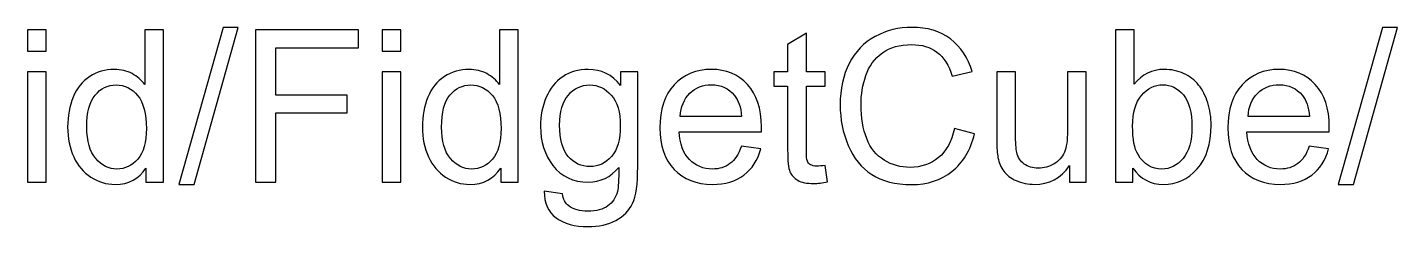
# Model space of a CAD drawing. Header units: centimetres. Extents: x -18.2 to 12.4, y -7.9 to 11.
# Drawn here: x 4.72 to 12.39, y 9.93 to 11.05 of the extents above; entities that cross this region are included whole.
import ezdxf

# ---------------------------------------------------------------- set-up
doc = ezdxf.new("R2010")
doc.units = ezdxf.units.CM
doc.header["$MEASUREMENT"] = 0
doc.layers.add('layer 1', color=7, linetype='Continuous')

msp = doc.modelspace()

# ---------------------------------------------------------------- linework, layer by layer
at = {"layer": 'layer 1', "color": 250}
for points, knots in [([(5.57041, 10.16726), (5.57041, 10.16726), (5.81811, 11.04851), (5.81811, 11.04851), (5.81811, 11.04851), (5.81811, 11.04851), (5.90247, 11.04851), (5.90247, 11.04851), (5.90247, 11.04851), (5.90247, 11.04851), (5.65476, 10.16726), (5.65476, 10.16726), (5.65476, 10.16726), (5.65476, 10.16726), (5.57041, 10.16726), (5.57041, 10.16726)], [0, 0, 0, 0, 0.2, 0.2, 0.2, 0.2, 0.4, 0.4, 0.4, 0.4, 0.6, 0.6, 0.6, 0.6, 1, 1, 1, 1]), ([(9.91019, 10.48066), (9.91019, 10.48066), (10.02332, 10.45208), (10.02332, 10.45208), (10.02332, 10.45208), (9.9997, 10.35939), (9.95723, 10.28893), (9.8959, 10.2403), (9.8959, 10.2403), (9.83457, 10.19167), (9.75954, 10.16726), (9.67082, 10.16726), (9.67082, 10.16726), (9.57912, 10.16726), (9.50449, 10.18592), (9.44693, 10.22343), (9.44693, 10.22343), (9.38938, 10.26074), (9.34571, 10.31493), (9.31574, 10.38579), (9.31574, 10.38579), (9.28577, 10.45684), (9.27068, 10.53286), (9.27068, 10.61424), (9.27068, 10.61424), (9.27068, 10.70296), (9.28755, 10.78036), (9.32149, 10.84646), (9.32149, 10.84646), (9.35543, 10.91255), (9.40367, 10.96277), (9.46619, 10.9971), (9.46619, 10.9971), (9.52871, 11.03144), (9.59758, 11.04851), (9.67261, 11.04851), (9.67261, 11.04851), (9.75795, 11.04851), (9.8296, 11.02688), (9.88756, 10.98341), (9.88756, 10.98341), (9.94571, 10.93994), (9.9862, 10.87901), (10.00903, 10.80041), (10.00903, 10.80041), (10.00903, 10.80041), (9.89828, 10.77421), (9.89828, 10.77421), (9.89828, 10.77421), (9.87863, 10.83614), (9.84985, 10.88139), (9.81234, 10.90957), (9.81234, 10.90957), (9.77482, 10.93796), (9.72758, 10.95205), (9.67062, 10.95205), (9.67062, 10.95205), (9.60532, 10.95205), (9.55054, 10.93637), (9.50668, 10.90501), (9.50668, 10.90501), (9.46281, 10.87365), (9.43185, 10.83137), (9.41419, 10.77858), (9.41419, 10.77858), (9.39632, 10.72558), (9.38739, 10.671), (9.38739, 10.61483), (9.38739, 10.61483), (9.38739, 10.54239), (9.39791, 10.47907), (9.41895, 10.42508), (9.41895, 10.42508), (9.43999, 10.3709), (9.47274, 10.33061), (9.5172, 10.30381), (9.5172, 10.30381), (9.56166, 10.27702), (9.60969, 10.26372), (9.66149, 10.26372), (9.66149, 10.26372), (9.72461, 10.26372), (9.7778, 10.28198), (9.82147, 10.3183), (9.82147, 10.3183), (9.86513, 10.35482), (9.89471, 10.40881), (9.91019, 10.48066)], [0, 0, 0, 0, 0.0434783, 0.0434783, 0.0434783, 0.0434783, 0.0869565, 0.0869565, 0.0869565, 0.0869565, 0.1304348, 0.1304348, 0.1304348, 0.1304348, 0.173913, 0.173913, 0.173913, 0.173913, 0.2173913, 0.2173913, 0.2173913, 0.2173913, 0.2608696, 0.2608696, 0.2608696, 0.2608696, 0.3043478, 0.3043478, 0.3043478, 0.3043478, 0.3478261, 0.3478261, 0.3478261, 0.3478261, 0.3913043, 0.3913043, 0.3913043, 0.3913043, 0.4347826, 0.4347826, 0.4347826, 0.4347826, 0.4782609, 0.4782609, 0.4782609, 0.4782609, 0.5217391, 0.5217391, 0.5217391, 0.5217391, 0.5652174, 0.5652174, 0.5652174, 0.5652174, 0.6086957, 0.6086957, 0.6086957, 0.6086957, 0.6521739, 0.6521739, 0.6521739, 0.6521739, 0.6956522, 0.6956522, 0.6956522, 0.6956522, 0.7391304, 0.7391304, 0.7391304, 0.7391304, 0.7826087, 0.7826087, 0.7826087, 0.7826087, 0.826087, 0.826087, 0.826087, 0.826087, 0.8695652, 0.8695652, 0.8695652, 0.8695652, 0.9130435, 0.9130435, 0.9130435, 0.9130435, 1, 1, 1, 1]), ([(12.05814, 10.16726), (12.05814, 10.16726), (12.30584, 11.04851), (12.30584, 11.04851), (12.30584, 11.04851), (12.30584, 11.04851), (12.3902, 11.04851), (12.3902, 11.04851), (12.3902, 11.04851), (12.3902, 11.04851), (12.14249, 10.16726), (12.14249, 10.16726), (12.14249, 10.16726), (12.14249, 10.16726), (12.05814, 10.16726), (12.05814, 10.16726)], [0, 0, 0, 0, 0.2, 0.2, 0.2, 0.2, 0.4, 0.4, 0.4, 0.4, 0.6, 0.6, 0.6, 0.6, 1, 1, 1, 1]), ([(4.72211, 10.91513), (4.72211, 10.91513), (4.72211, 11.03422), (4.72211, 11.03422), (4.72211, 11.03422), (4.72211, 11.03422), (4.82691, 11.03422), (4.82691, 11.03422), (4.82691, 11.03422), (4.82691, 11.03422), (4.82691, 10.91513), (4.82691, 10.91513), (4.82691, 10.91513), (4.82691, 10.91513), (4.72211, 10.91513), (4.72211, 10.91513)], [0, 0, 0, 0, 0.2, 0.2, 0.2, 0.2, 0.4, 0.4, 0.4, 0.4, 0.6, 0.6, 0.6, 0.6, 1, 1, 1, 1]), ([(5.38562, 10.18155), (5.38562, 10.18155), (5.38562, 10.25995), (5.38562, 10.25995), (5.38562, 10.25995), (5.34652, 10.19902), (5.28896, 10.16845), (5.21295, 10.16845), (5.21295, 10.16845), (5.16372, 10.16845), (5.11847, 10.18195), (5.07738, 10.20914), (5.07738, 10.20914), (5.0361, 10.23613), (5.00414, 10.27404), (4.98132, 10.32247), (4.98132, 10.32247), (4.95869, 10.3711), (4.94738, 10.42687), (4.94738, 10.48999), (4.94738, 10.48999), (4.94738, 10.55152), (4.9577, 10.60729), (4.97814, 10.65751), (4.97814, 10.65751), (4.99879, 10.70752), (5.02955, 10.74603), (5.07064, 10.77262), (5.07064, 10.77262), (5.11152, 10.79942), (5.15757, 10.81272), (5.20818, 10.81272), (5.20818, 10.81272), (5.2455, 10.81272), (5.27864, 10.80478), (5.30762, 10.7891), (5.30762, 10.7891), (5.3366, 10.77342), (5.36022, 10.75278), (5.37848, 10.72757), (5.37848, 10.72757), (5.37848, 10.72757), (5.37848, 11.03422), (5.37848, 11.03422), (5.37848, 11.03422), (5.37848, 11.03422), (5.48328, 11.03422), (5.48328, 11.03422), (5.48328, 11.03422), (5.48328, 11.03422), (5.48328, 10.18155), (5.48328, 10.18155), (5.48328, 10.18155), (5.48328, 10.18155), (5.38562, 10.18155), (5.38562, 10.18155)], [0, 0, 0, 0, 0.0666667, 0.0666667, 0.0666667, 0.0666667, 0.1333333, 0.1333333, 0.1333333, 0.1333333, 0.2, 0.2, 0.2, 0.2, 0.2666667, 0.2666667, 0.2666667, 0.2666667, 0.3333333, 0.3333333, 0.3333333, 0.3333333, 0.4, 0.4, 0.4, 0.4, 0.4666667, 0.4666667, 0.4666667, 0.4666667, 0.5333333, 0.5333333, 0.5333333, 0.5333333, 0.6, 0.6, 0.6, 0.6, 0.6666667, 0.6666667, 0.6666667, 0.6666667, 0.7333333, 0.7333333, 0.7333333, 0.7333333, 0.8, 0.8, 0.8, 0.8, 0.8666667, 0.8666667, 0.8666667, 0.8666667, 1, 1, 1, 1]), ([(5.99893, 10.18155), (5.99893, 10.18155), (5.99893, 11.03422), (5.99893, 11.03422), (5.99893, 11.03422), (5.99893, 11.03422), (6.57413, 11.03422), (6.57413, 11.03422), (6.57413, 11.03422), (6.57413, 11.03422), (6.57413, 10.93419), (6.57413, 10.93419), (6.57413, 10.93419), (6.57413, 10.93419), (6.11207, 10.93419), (6.11207, 10.93419), (6.11207, 10.93419), (6.11207, 10.93419), (6.11207, 10.66862), (6.11207, 10.66862), (6.11207, 10.66862), (6.11207, 10.66862), (6.5122, 10.66862), (6.5122, 10.66862), (6.5122, 10.66862), (6.5122, 10.66862), (6.5122, 10.56859), (6.5122, 10.56859), (6.5122, 10.56859), (6.5122, 10.56859), (6.11207, 10.56859), (6.11207, 10.56859), (6.11207, 10.56859), (6.11207, 10.56859), (6.11207, 10.18155), (6.11207, 10.18155), (6.11207, 10.18155), (6.11207, 10.18155), (5.99893, 10.18155), (5.99893, 10.18155)], [0, 0, 0, 0, 0.0909091, 0.0909091, 0.0909091, 0.0909091, 0.1818182, 0.1818182, 0.1818182, 0.1818182, 0.2727273, 0.2727273, 0.2727273, 0.2727273, 0.3636364, 0.3636364, 0.3636364, 0.3636364, 0.4545455, 0.4545455, 0.4545455, 0.4545455, 0.5454545, 0.5454545, 0.5454545, 0.5454545, 0.6363636, 0.6363636, 0.6363636, 0.6363636, 0.7272727, 0.7272727, 0.7272727, 0.7272727, 0.8181818, 0.8181818, 0.8181818, 0.8181818, 1, 1, 1, 1]), ([(6.70731, 10.91513), (6.70731, 10.91513), (6.70731, 11.03422), (6.70731, 11.03422), (6.70731, 11.03422), (6.70731, 11.03422), (6.81211, 11.03422), (6.81211, 11.03422), (6.81211, 11.03422), (6.81211, 11.03422), (6.81211, 10.91513), (6.81211, 10.91513), (6.81211, 10.91513), (6.81211, 10.91513), (6.70731, 10.91513), (6.70731, 10.91513)], [0, 0, 0, 0, 0.2, 0.2, 0.2, 0.2, 0.4, 0.4, 0.4, 0.4, 0.6, 0.6, 0.6, 0.6, 1, 1, 1, 1]), ([(7.37082, 10.18155), (7.37082, 10.18155), (7.37082, 10.25995), (7.37082, 10.25995), (7.37082, 10.25995), (7.33172, 10.19902), (7.27416, 10.16845), (7.19815, 10.16845), (7.19815, 10.16845), (7.14892, 10.16845), (7.10367, 10.18195), (7.06258, 10.20914), (7.06258, 10.20914), (7.0213, 10.23613), (6.98934, 10.27404), (6.96652, 10.32247), (6.96652, 10.32247), (6.94389, 10.3711), (6.93258, 10.42687), (6.93258, 10.48999), (6.93258, 10.48999), (6.93258, 10.55152), (6.9429, 10.60729), (6.96334, 10.65751), (6.96334, 10.65751), (6.98399, 10.70752), (7.01475, 10.74603), (7.05584, 10.77262), (7.05584, 10.77262), (7.09672, 10.79942), (7.14277, 10.81272), (7.19338, 10.81272), (7.19338, 10.81272), (7.2307, 10.81272), (7.26384, 10.80478), (7.29282, 10.7891), (7.29282, 10.7891), (7.3218, 10.77342), (7.34542, 10.75278), (7.36368, 10.72757), (7.36368, 10.72757), (7.36368, 10.72757), (7.36368, 11.03422), (7.36368, 11.03422), (7.36368, 11.03422), (7.36368, 11.03422), (7.46848, 11.03422), (7.46848, 11.03422), (7.46848, 11.03422), (7.46848, 11.03422), (7.46848, 10.18155), (7.46848, 10.18155), (7.46848, 10.18155), (7.46848, 10.18155), (7.37082, 10.18155), (7.37082, 10.18155)], [0, 0, 0, 0, 0.0666667, 0.0666667, 0.0666667, 0.0666667, 0.1333333, 0.1333333, 0.1333333, 0.1333333, 0.2, 0.2, 0.2, 0.2, 0.2666667, 0.2666667, 0.2666667, 0.2666667, 0.3333333, 0.3333333, 0.3333333, 0.3333333, 0.4, 0.4, 0.4, 0.4, 0.4666667, 0.4666667, 0.4666667, 0.4666667, 0.5333333, 0.5333333, 0.5333333, 0.5333333, 0.6, 0.6, 0.6, 0.6, 0.6666667, 0.6666667, 0.6666667, 0.6666667, 0.7333333, 0.7333333, 0.7333333, 0.7333333, 0.8, 0.8, 0.8, 0.8, 0.8666667, 0.8666667, 0.8666667, 0.8666667, 1, 1, 1, 1]), ([(9.18633, 10.27503), (9.18633, 10.27503), (9.20062, 10.18254), (9.20062, 10.18254), (9.20062, 10.18254), (9.17124, 10.17639), (9.14484, 10.17321), (9.12182, 10.17321), (9.12182, 10.17321), (9.08391, 10.17321), (9.05454, 10.17917), (9.0335, 10.19128), (9.0335, 10.19128), (9.01266, 10.20338), (8.99797, 10.21906), (8.98943, 10.23871), (8.98943, 10.23871), (8.9809, 10.25836), (8.97673, 10.29965), (8.97673, 10.36256), (8.97673, 10.36256), (8.97673, 10.36256), (8.97673, 10.71864), (8.97673, 10.71864), (8.97673, 10.71864), (8.97673, 10.71864), (8.89932, 10.71864), (8.89932, 10.71864), (8.89932, 10.71864), (8.89932, 10.71864), (8.89932, 10.79962), (8.89932, 10.79962), (8.89932, 10.79962), (8.89932, 10.79962), (8.97673, 10.79962), (8.97673, 10.79962), (8.97673, 10.79962), (8.97673, 10.79962), (8.97673, 10.95245), (8.97673, 10.95245), (8.97673, 10.95245), (8.97673, 10.95245), (9.08153, 11.01536), (9.08153, 11.01536), (9.08153, 11.01536), (9.08153, 11.01536), (9.08153, 10.79962), (9.08153, 10.79962), (9.08153, 10.79962), (9.08153, 10.79962), (9.18633, 10.79962), (9.18633, 10.79962), (9.18633, 10.79962), (9.18633, 10.79962), (9.18633, 10.71864), (9.18633, 10.71864), (9.18633, 10.71864), (9.18633, 10.71864), (9.08153, 10.71864), (9.08153, 10.71864), (9.08153, 10.71864), (9.08153, 10.71864), (9.08153, 10.35661), (9.08153, 10.35661), (9.08153, 10.35661), (9.08153, 10.32664), (9.08332, 10.30739), (9.08709, 10.29885), (9.08709, 10.29885), (9.09066, 10.29032), (9.09661, 10.28357), (9.10495, 10.27841), (9.10495, 10.27841), (9.11329, 10.27345), (9.12519, 10.27087), (9.14068, 10.27087), (9.14068, 10.27087), (9.15219, 10.27087), (9.16747, 10.27226), (9.18633, 10.27503)], [0, 0, 0, 0, 0.047619, 0.047619, 0.047619, 0.047619, 0.0952381, 0.0952381, 0.0952381, 0.0952381, 0.1428571, 0.1428571, 0.1428571, 0.1428571, 0.1904762, 0.1904762, 0.1904762, 0.1904762, 0.2380952, 0.2380952, 0.2380952, 0.2380952, 0.2857143, 0.2857143, 0.2857143, 0.2857143, 0.3333333, 0.3333333, 0.3333333, 0.3333333, 0.3809524, 0.3809524, 0.3809524, 0.3809524, 0.4285714, 0.4285714, 0.4285714, 0.4285714, 0.4761905, 0.4761905, 0.4761905, 0.4761905, 0.5238095, 0.5238095, 0.5238095, 0.5238095, 0.5714286, 0.5714286, 0.5714286, 0.5714286, 0.6190476, 0.6190476, 0.6190476, 0.6190476, 0.6666667, 0.6666667, 0.6666667, 0.6666667, 0.7142857, 0.7142857, 0.7142857, 0.7142857, 0.7619048, 0.7619048, 0.7619048, 0.7619048, 0.8095238, 0.8095238, 0.8095238, 0.8095238, 0.8571429, 0.8571429, 0.8571429, 0.8571429, 0.9047619, 0.9047619, 0.9047619, 0.9047619, 1, 1, 1, 1]), ([(10.90854, 10.18155), (10.90854, 10.18155), (10.81089, 10.18155), (10.81089, 10.18155), (10.81089, 10.18155), (10.81089, 10.18155), (10.81089, 11.03422), (10.81089, 11.03422), (10.81089, 11.03422), (10.81089, 11.03422), (10.91568, 11.03422), (10.91568, 11.03422), (10.91568, 11.03422), (10.91568, 11.03422), (10.91568, 10.72995), (10.91568, 10.72995), (10.91568, 10.72995), (10.95995, 10.78513), (11.01631, 10.81272), (11.08499, 10.81272), (11.08499, 10.81272), (11.1229, 10.81272), (11.15902, 10.80517), (11.19296, 10.78989), (11.19296, 10.78989), (11.2269, 10.77461), (11.25469, 10.75297), (11.27672, 10.72539), (11.27672, 10.72539), (11.29855, 10.6976), (11.31582, 10.66425), (11.32813, 10.62515), (11.32813, 10.62515), (11.34063, 10.58625), (11.34678, 10.54437), (11.34678, 10.49991), (11.34678, 10.49991), (11.34678, 10.39432), (11.32058, 10.31255), (11.26838, 10.25499), (11.26838, 10.25499), (11.21598, 10.19723), (11.15327, 10.16845), (11.08003, 10.16845), (11.08003, 10.16845), (11.00718, 10.16845), (10.95002, 10.19882), (10.90854, 10.25935), (10.90854, 10.25935), (10.90854, 10.25935), (10.90854, 10.18155), (10.90854, 10.18155)], [0, 0, 0, 0, 0.0714286, 0.0714286, 0.0714286, 0.0714286, 0.1428571, 0.1428571, 0.1428571, 0.1428571, 0.2142857, 0.2142857, 0.2142857, 0.2142857, 0.2857143, 0.2857143, 0.2857143, 0.2857143, 0.3571429, 0.3571429, 0.3571429, 0.3571429, 0.4285714, 0.4285714, 0.4285714, 0.4285714, 0.5, 0.5, 0.5, 0.5, 0.5714286, 0.5714286, 0.5714286, 0.5714286, 0.6428571, 0.6428571, 0.6428571, 0.6428571, 0.7142857, 0.7142857, 0.7142857, 0.7142857, 0.7857143, 0.7857143, 0.7857143, 0.7857143, 0.8571429, 0.8571429, 0.8571429, 0.8571429, 1, 1, 1, 1]), ([(7.61496, 10.13034), (7.61496, 10.13034), (7.71618, 10.11605), (7.71618, 10.11605), (7.71618, 10.11605), (7.72035, 10.08469), (7.73226, 10.06187), (7.75171, 10.04738), (7.75171, 10.04738), (7.77771, 10.02812), (7.81324, 10.0184), (7.85829, 10.0184), (7.85829, 10.0184), (7.90672, 10.0184), (7.94423, 10.02812), (7.97063, 10.04738), (7.97063, 10.04738), (7.99703, 10.06663), (8.01489, 10.09382), (8.02422, 10.12856), (8.02422, 10.12856), (8.02958, 10.14979), (8.03216, 10.19445), (8.03176, 10.26253), (8.03176, 10.26253), (7.98591, 10.20854), (7.92895, 10.18155), (7.86067, 10.18155), (7.86067, 10.18155), (7.77572, 10.18155), (7.70983, 10.21212), (7.66338, 10.27345), (7.66338, 10.27345), (7.61674, 10.33458), (7.59352, 10.40802), (7.59352, 10.49356), (7.59352, 10.49356), (7.59352, 10.55251), (7.60424, 10.60689), (7.62547, 10.65671), (7.62547, 10.65671), (7.64671, 10.70653), (7.67768, 10.74484), (7.71817, 10.77203), (7.71817, 10.77203), (7.75866, 10.79922), (7.80629, 10.81272), (7.86107, 10.81272), (7.86107, 10.81272), (7.93391, 10.81272), (7.99405, 10.78294), (8.04129, 10.7234), (8.04129, 10.7234), (8.04129, 10.7234), (8.04129, 10.79962), (8.04129, 10.79962), (8.04129, 10.79962), (8.04129, 10.79962), (8.13775, 10.79962), (8.13775, 10.79962), (8.13775, 10.79962), (8.13775, 10.79962), (8.13775, 10.2659), (8.13775, 10.2659), (8.13775, 10.2659), (8.13775, 10.16964), (8.12803, 10.10156), (8.10838, 10.06147), (8.10838, 10.06147), (8.08893, 10.02138), (8.05776, 9.98962), (8.01549, 9.9664), (8.01549, 9.9664), (7.97301, 9.94318), (7.92081, 9.93147), (7.85889, 9.93147), (7.85889, 9.93147), (7.78525, 9.93147), (7.72591, 9.94794), (7.68065, 9.98109), (7.68065, 9.98109), (7.6352, 10.01403), (7.61337, 10.06385), (7.61496, 10.13034)], [0, 0, 0, 0, 0.0454545, 0.0454545, 0.0454545, 0.0454545, 0.0909091, 0.0909091, 0.0909091, 0.0909091, 0.1363636, 0.1363636, 0.1363636, 0.1363636, 0.1818182, 0.1818182, 0.1818182, 0.1818182, 0.2272727, 0.2272727, 0.2272727, 0.2272727, 0.2727273, 0.2727273, 0.2727273, 0.2727273, 0.3181818, 0.3181818, 0.3181818, 0.3181818, 0.3636364, 0.3636364, 0.3636364, 0.3636364, 0.4090909, 0.4090909, 0.4090909, 0.4090909, 0.4545455, 0.4545455, 0.4545455, 0.4545455, 0.5, 0.5, 0.5, 0.5, 0.5454545, 0.5454545, 0.5454545, 0.5454545, 0.5909091, 0.5909091, 0.5909091, 0.5909091, 0.6363636, 0.6363636, 0.6363636, 0.6363636, 0.6818182, 0.6818182, 0.6818182, 0.6818182, 0.7272727, 0.7272727, 0.7272727, 0.7272727, 0.7727273, 0.7727273, 0.7727273, 0.7727273, 0.8181818, 0.8181818, 0.8181818, 0.8181818, 0.8636364, 0.8636364, 0.8636364, 0.8636364, 0.9090909, 0.9090909, 0.9090909, 0.9090909, 1, 1, 1, 1]), ([(8.71811, 10.38162), (8.71811, 10.38162), (8.82648, 10.36733), (8.82648, 10.36733), (8.82648, 10.36733), (8.80961, 10.30441), (8.77805, 10.25538), (8.732, 10.22065), (8.732, 10.22065), (8.68596, 10.18592), (8.62721, 10.16845), (8.55555, 10.16845), (8.55555, 10.16845), (8.46544, 10.16845), (8.39399, 10.19624), (8.3412, 10.25181), (8.3412, 10.25181), (8.2884, 10.30719), (8.262, 10.38519), (8.262, 10.48542), (8.262, 10.48542), (8.262, 10.58903), (8.2886, 10.66961), (8.34199, 10.72677), (8.34199, 10.72677), (8.39538, 10.78414), (8.46465, 10.81272), (8.5498, 10.81272), (8.5498, 10.81272), (8.63217, 10.81272), (8.69945, 10.78473), (8.75165, 10.72856), (8.75165, 10.72856), (8.80385, 10.67239), (8.83005, 10.5934), (8.83005, 10.49158), (8.83005, 10.49158), (8.83005, 10.48542), (8.82985, 10.47609), (8.82946, 10.46379), (8.82946, 10.46379), (8.82946, 10.46379), (8.36918, 10.46379), (8.36918, 10.46379), (8.36918, 10.46379), (8.37315, 10.39611), (8.39221, 10.34411), (8.42674, 10.30818), (8.42674, 10.30818), (8.46108, 10.27226), (8.50415, 10.25419), (8.55555, 10.25419), (8.55555, 10.25419), (8.59386, 10.25419), (8.62661, 10.26432), (8.6536, 10.28456), (8.6536, 10.28456), (8.6808, 10.30481), (8.70223, 10.33716), (8.71811, 10.38162)], [0, 0, 0, 0, 0.0625, 0.0625, 0.0625, 0.0625, 0.125, 0.125, 0.125, 0.125, 0.1875, 0.1875, 0.1875, 0.1875, 0.25, 0.25, 0.25, 0.25, 0.3125, 0.3125, 0.3125, 0.3125, 0.375, 0.375, 0.375, 0.375, 0.4375, 0.4375, 0.4375, 0.4375, 0.5, 0.5, 0.5, 0.5, 0.5625, 0.5625, 0.5625, 0.5625, 0.625, 0.625, 0.625, 0.625, 0.6875, 0.6875, 0.6875, 0.6875, 0.75, 0.75, 0.75, 0.75, 0.8125, 0.8125, 0.8125, 0.8125, 0.875, 0.875, 0.875, 0.875, 1, 1, 1, 1]), ([(11.89598, 10.38162), (11.89598, 10.38162), (12.00435, 10.36733), (12.00435, 10.36733), (12.00435, 10.36733), (11.98748, 10.30441), (11.95592, 10.25538), (11.90987, 10.22065), (11.90987, 10.22065), (11.86383, 10.18592), (11.80508, 10.16845), (11.73342, 10.16845), (11.73342, 10.16845), (11.64331, 10.16845), (11.57186, 10.19624), (11.51907, 10.25181), (11.51907, 10.25181), (11.46627, 10.30719), (11.43987, 10.38519), (11.43987, 10.48542), (11.43987, 10.48542), (11.43987, 10.58903), (11.46647, 10.66961), (11.51986, 10.72677), (11.51986, 10.72677), (11.57325, 10.78414), (11.64252, 10.81272), (11.72767, 10.81272), (11.72767, 10.81272), (11.81004, 10.81272), (11.87732, 10.78473), (11.92952, 10.72856), (11.92952, 10.72856), (11.98172, 10.67239), (12.00792, 10.5934), (12.00792, 10.49158), (12.00792, 10.49158), (12.00792, 10.48542), (12.00772, 10.47609), (12.00733, 10.46379), (12.00733, 10.46379), (12.00733, 10.46379), (11.54705, 10.46379), (11.54705, 10.46379), (11.54705, 10.46379), (11.55102, 10.39611), (11.57008, 10.34411), (11.60461, 10.30818), (11.60461, 10.30818), (11.63895, 10.27226), (11.68202, 10.25419), (11.73342, 10.25419), (11.73342, 10.25419), (11.77173, 10.25419), (11.80448, 10.26432), (11.83147, 10.28456), (11.83147, 10.28456), (11.85867, 10.30481), (11.8801, 10.33716), (11.89598, 10.38162)], [0, 0, 0, 0, 0.0625, 0.0625, 0.0625, 0.0625, 0.125, 0.125, 0.125, 0.125, 0.1875, 0.1875, 0.1875, 0.1875, 0.25, 0.25, 0.25, 0.25, 0.3125, 0.3125, 0.3125, 0.3125, 0.375, 0.375, 0.375, 0.375, 0.4375, 0.4375, 0.4375, 0.4375, 0.5, 0.5, 0.5, 0.5, 0.5625, 0.5625, 0.5625, 0.5625, 0.625, 0.625, 0.625, 0.625, 0.6875, 0.6875, 0.6875, 0.6875, 0.75, 0.75, 0.75, 0.75, 0.8125, 0.8125, 0.8125, 0.8125, 0.875, 0.875, 0.875, 0.875, 1, 1, 1, 1]), ([(4.72211, 10.18155), (4.72211, 10.18155), (4.72211, 10.79962), (4.72211, 10.79962), (4.72211, 10.79962), (4.72211, 10.79962), (4.82691, 10.79962), (4.82691, 10.79962), (4.82691, 10.79962), (4.82691, 10.79962), (4.82691, 10.18155), (4.82691, 10.18155), (4.82691, 10.18155), (4.82691, 10.18155), (4.72211, 10.18155), (4.72211, 10.18155)], [0, 0, 0, 0, 0.2, 0.2, 0.2, 0.2, 0.4, 0.4, 0.4, 0.4, 0.6, 0.6, 0.6, 0.6, 1, 1, 1, 1]), ([(6.70731, 10.18155), (6.70731, 10.18155), (6.70731, 10.79962), (6.70731, 10.79962), (6.70731, 10.79962), (6.70731, 10.79962), (6.81211, 10.79962), (6.81211, 10.79962), (6.81211, 10.79962), (6.81211, 10.79962), (6.81211, 10.18155), (6.81211, 10.18155), (6.81211, 10.18155), (6.81211, 10.18155), (6.70731, 10.18155), (6.70731, 10.18155)], [0, 0, 0, 0, 0.2, 0.2, 0.2, 0.2, 0.4, 0.4, 0.4, 0.4, 0.6, 0.6, 0.6, 0.6, 1, 1, 1, 1]), ([(10.55346, 10.18155), (10.55346, 10.18155), (10.55346, 10.27345), (10.55346, 10.27345), (10.55346, 10.27345), (10.50542, 10.20338), (10.44032, 10.16845), (10.35795, 10.16845), (10.35795, 10.16845), (10.32163, 10.16845), (10.28769, 10.1754), (10.25613, 10.18929), (10.25613, 10.18929), (10.22458, 10.20338), (10.20115, 10.22085), (10.18587, 10.24189), (10.18587, 10.24189), (10.17059, 10.26313), (10.15987, 10.28893), (10.15372, 10.31949), (10.15372, 10.31949), (10.14955, 10.34014), (10.14737, 10.37269), (10.14737, 10.41715), (10.14737, 10.41715), (10.14737, 10.41715), (10.14737, 10.79962), (10.14737, 10.79962), (10.14737, 10.79962), (10.14737, 10.79962), (10.25216, 10.79962), (10.25216, 10.79962), (10.25216, 10.79962), (10.25216, 10.79962), (10.25216, 10.45764), (10.25216, 10.45764), (10.25216, 10.45764), (10.25216, 10.40305), (10.25435, 10.36614), (10.25852, 10.34728), (10.25852, 10.34728), (10.26506, 10.31969), (10.27896, 10.29826), (10.30039, 10.28258), (10.30039, 10.28258), (10.32163, 10.2669), (10.34783, 10.25896), (10.37919, 10.25896), (10.37919, 10.25896), (10.41055, 10.25896), (10.43993, 10.2669), (10.46732, 10.28297), (10.46732, 10.28297), (10.49471, 10.29905), (10.51416, 10.32108), (10.52567, 10.34867), (10.52567, 10.34867), (10.53698, 10.37626), (10.54274, 10.41655), (10.54274, 10.46915), (10.54274, 10.46915), (10.54274, 10.46915), (10.54274, 10.79962), (10.54274, 10.79962), (10.54274, 10.79962), (10.54274, 10.79962), (10.64754, 10.79962), (10.64754, 10.79962), (10.64754, 10.79962), (10.64754, 10.79962), (10.64754, 10.18155), (10.64754, 10.18155), (10.64754, 10.18155), (10.64754, 10.18155), (10.55346, 10.18155), (10.55346, 10.18155)], [0, 0, 0, 0, 0.05, 0.05, 0.05, 0.05, 0.1, 0.1, 0.1, 0.1, 0.15, 0.15, 0.15, 0.15, 0.2, 0.2, 0.2, 0.2, 0.25, 0.25, 0.25, 0.25, 0.3, 0.3, 0.3, 0.3, 0.35, 0.35, 0.35, 0.35, 0.4, 0.4, 0.4, 0.4, 0.45, 0.45, 0.45, 0.45, 0.5, 0.5, 0.5, 0.5, 0.55, 0.55, 0.55, 0.55, 0.6, 0.6, 0.6, 0.6, 0.65, 0.65, 0.65, 0.65, 0.7, 0.7, 0.7, 0.7, 0.75, 0.75, 0.75, 0.75, 0.8, 0.8, 0.8, 0.8, 0.85, 0.85, 0.85, 0.85, 0.9, 0.9, 0.9, 0.9, 1, 1, 1, 1]), ([(5.05456, 10.48979), (5.05456, 10.41079), (5.07123, 10.35185), (5.10477, 10.31275), (5.10477, 10.31275), (5.13812, 10.27364), (5.17762, 10.25419), (5.22307, 10.25419), (5.22307, 10.25419), (5.26892, 10.25419), (5.30782, 10.27285), (5.33997, 10.31017), (5.33997, 10.31017), (5.37193, 10.34748), (5.388, 10.40444), (5.388, 10.48106), (5.388, 10.48106), (5.388, 10.56521), (5.37173, 10.62714), (5.33898, 10.66664), (5.33898, 10.66664), (5.30643, 10.70613), (5.26614, 10.72578), (5.2183, 10.72578), (5.2183, 10.72578), (5.17166, 10.72578), (5.13276, 10.70693), (5.1014, 10.66902), (5.1014, 10.66902), (5.07024, 10.63111), (5.05456, 10.57136), (5.05456, 10.48979)], [0, 0, 0, 0, 0.1111111, 0.1111111, 0.1111111, 0.1111111, 0.2222222, 0.2222222, 0.2222222, 0.2222222, 0.3333333, 0.3333333, 0.3333333, 0.3333333, 0.4444444, 0.4444444, 0.4444444, 0.4444444, 0.5555556, 0.5555556, 0.5555556, 0.5555556, 0.6666667, 0.6666667, 0.6666667, 0.6666667, 0.7777778, 0.7777778, 0.7777778, 0.7777778, 1, 1, 1, 1]), ([(7.03976, 10.48979), (7.03976, 10.41079), (7.05643, 10.35185), (7.08997, 10.31275), (7.08997, 10.31275), (7.12332, 10.27364), (7.16282, 10.25419), (7.20827, 10.25419), (7.20827, 10.25419), (7.25412, 10.25419), (7.29302, 10.27285), (7.32517, 10.31017), (7.32517, 10.31017), (7.35713, 10.34748), (7.3732, 10.40444), (7.3732, 10.48106), (7.3732, 10.48106), (7.3732, 10.56521), (7.35693, 10.62714), (7.32418, 10.66664), (7.32418, 10.66664), (7.29163, 10.70613), (7.25134, 10.72578), (7.2035, 10.72578), (7.2035, 10.72578), (7.15686, 10.72578), (7.11796, 10.70693), (7.0866, 10.66902), (7.0866, 10.66902), (7.05544, 10.63111), (7.03976, 10.57136), (7.03976, 10.48979)], [0, 0, 0, 0, 0.1111111, 0.1111111, 0.1111111, 0.1111111, 0.2222222, 0.2222222, 0.2222222, 0.2222222, 0.3333333, 0.3333333, 0.3333333, 0.3333333, 0.4444444, 0.4444444, 0.4444444, 0.4444444, 0.5555556, 0.5555556, 0.5555556, 0.5555556, 0.6666667, 0.6666667, 0.6666667, 0.6666667, 0.7777778, 0.7777778, 0.7777778, 0.7777778, 1, 1, 1, 1]), ([(7.7007, 10.5011), (7.7007, 10.42032), (7.71678, 10.36137), (7.74893, 10.32426), (7.74893, 10.32426), (7.78128, 10.28714), (7.82157, 10.26848), (7.87, 10.26848), (7.87, 10.26848), (7.91823, 10.26848), (7.95852, 10.28694), (7.99127, 10.32386), (7.99127, 10.32386), (8.02382, 10.36078), (8.0401, 10.41873), (8.0401, 10.49773), (8.0401, 10.49773), (8.0401, 10.57315), (8.02323, 10.63011), (7.98969, 10.66842), (7.98969, 10.66842), (7.95614, 10.70673), (7.91565, 10.72578), (7.86841, 10.72578), (7.86841, 10.72578), (7.82177, 10.72578), (7.78227, 10.70693), (7.74952, 10.66922), (7.74952, 10.66922), (7.71697, 10.6315), (7.7007, 10.57553), (7.7007, 10.5011)], [0, 0, 0, 0, 0.1111111, 0.1111111, 0.1111111, 0.1111111, 0.2222222, 0.2222222, 0.2222222, 0.2222222, 0.3333333, 0.3333333, 0.3333333, 0.3333333, 0.4444444, 0.4444444, 0.4444444, 0.4444444, 0.5555556, 0.5555556, 0.5555556, 0.5555556, 0.6666667, 0.6666667, 0.6666667, 0.6666667, 0.7777778, 0.7777778, 0.7777778, 0.7777778, 1, 1, 1, 1]), ([(8.37514, 10.54953), (8.37514, 10.54953), (8.7193, 10.54953), (8.7193, 10.54953), (8.7193, 10.54953), (8.71474, 10.60153), (8.70144, 10.64044), (8.6798, 10.66644), (8.6798, 10.66644), (8.64666, 10.70673), (8.60339, 10.72697), (8.55039, 10.72697), (8.55039, 10.72697), (8.50236, 10.72697), (8.46207, 10.7109), (8.42932, 10.67874), (8.42932, 10.67874), (8.39677, 10.64659), (8.37871, 10.60352), (8.37514, 10.54953)], [0, 0, 0, 0, 0.1666667, 0.1666667, 0.1666667, 0.1666667, 0.3333333, 0.3333333, 0.3333333, 0.3333333, 0.5, 0.5, 0.5, 0.5, 0.6666667, 0.6666667, 0.6666667, 0.6666667, 1, 1, 1, 1]), ([(10.90735, 10.49515), (10.90735, 10.42131), (10.91747, 10.36792), (10.93752, 10.33498), (10.93752, 10.33498), (10.97047, 10.28119), (11.01492, 10.25419), (11.07109, 10.25419), (11.07109, 10.25419), (11.11694, 10.25419), (11.15644, 10.27404), (11.18959, 10.31374), (11.18959, 10.31374), (11.22293, 10.35343), (11.2396, 10.41258), (11.2396, 10.49118), (11.2396, 10.49118), (11.2396, 10.57176), (11.22373, 10.63111), (11.19177, 10.66941), (11.19177, 10.66941), (11.15982, 10.70772), (11.12111, 10.72697), (11.07586, 10.72697), (11.07586, 10.72697), (11.03001, 10.72697), (10.99051, 10.70713), (10.95737, 10.66743), (10.95737, 10.66743), (10.92402, 10.62773), (10.90735, 10.57037), (10.90735, 10.49515)], [0, 0, 0, 0, 0.1111111, 0.1111111, 0.1111111, 0.1111111, 0.2222222, 0.2222222, 0.2222222, 0.2222222, 0.3333333, 0.3333333, 0.3333333, 0.3333333, 0.4444444, 0.4444444, 0.4444444, 0.4444444, 0.5555556, 0.5555556, 0.5555556, 0.5555556, 0.6666667, 0.6666667, 0.6666667, 0.6666667, 0.7777778, 0.7777778, 0.7777778, 0.7777778, 1, 1, 1, 1]), ([(11.55301, 10.54953), (11.55301, 10.54953), (11.89717, 10.54953), (11.89717, 10.54953), (11.89717, 10.54953), (11.89261, 10.60153), (11.87931, 10.64044), (11.85767, 10.66644), (11.85767, 10.66644), (11.82453, 10.70673), (11.78126, 10.72697), (11.72826, 10.72697), (11.72826, 10.72697), (11.68023, 10.72697), (11.63994, 10.7109), (11.60719, 10.67874), (11.60719, 10.67874), (11.57464, 10.64659), (11.55658, 10.60352), (11.55301, 10.54953)], [0, 0, 0, 0, 0.1666667, 0.1666667, 0.1666667, 0.1666667, 0.3333333, 0.3333333, 0.3333333, 0.3333333, 0.5, 0.5, 0.5, 0.5, 0.6666667, 0.6666667, 0.6666667, 0.6666667, 1, 1, 1, 1])]:
    msp.add_open_spline(points, degree=3, knots=knots, dxfattribs=at)

doc.saveas('drawing.dxf')
